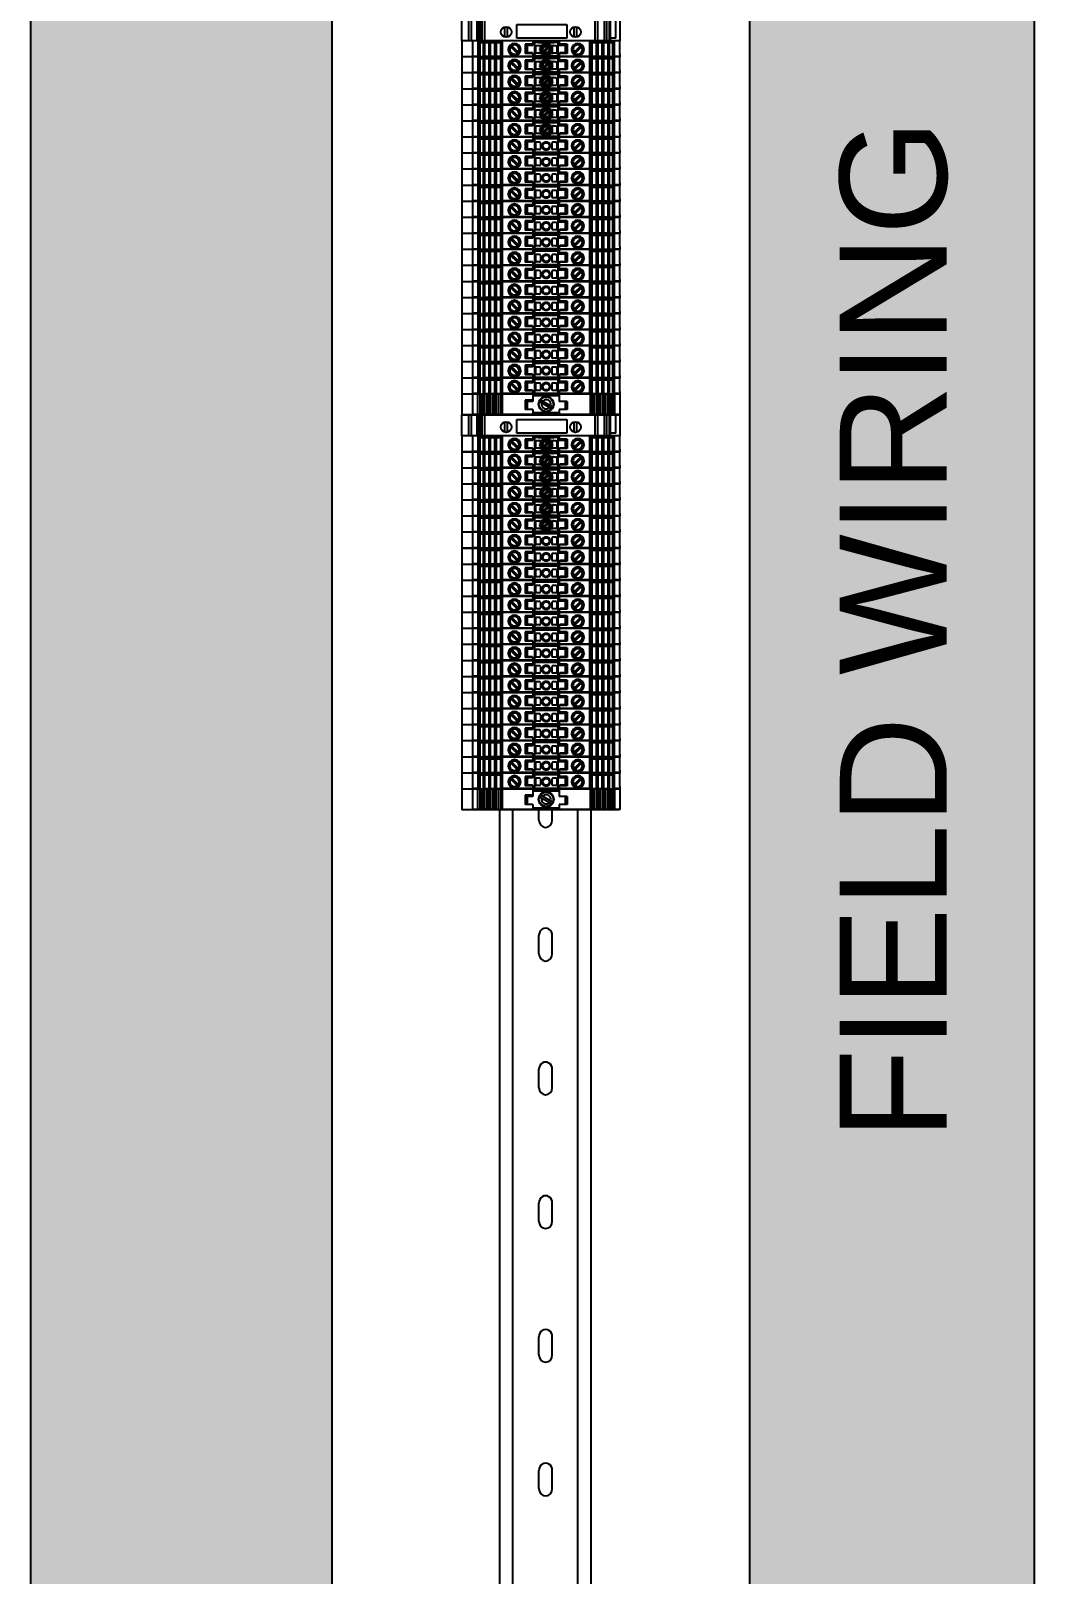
# Model space of a CAD drawing. Extents: x 17 to 188, y 22 to 107.
# Drawn here: x 108.74 to 123.74, y 47.99 to 71.08 of the extents above; entities that cross this region are included whole.
import ezdxf

# ---------------------------------------------------------------- set-up
doc = ezdxf.new("R2010")
doc.units = 0
doc.layers.add('N-ANNO-TEXT', color=2, linetype='Continuous', lineweight=18)
doc.layers.add('N-CONT-PANL', color=3, linetype='Continuous', lineweight=25)
doc.styles.add('_CGS_2-5_NOTES', font='arial.ttf', dxfattribs={"height": 2.5})

# ---------------------------------------------------------------- blocks, each defined once
blk = doc.blocks.new('T-J4')
at = {"linetype": 'Continuous'}
for p, q in [((0.158, 0), (0, 0)), ((0.158, 0), (0.158, -0.232)), ((0.168, 0), (0.158, 0)), ((0.237, 0), (0.168, 0)), ((0.237, 0), (0.237, -0.232)), ((0.245, 0), (0.237, 0)), ((0.252, 0), (0.245, 0)), ((0.267, 0), (0.252, 0)), ((0.252, 0), (0.252, -0.232)), ((0.604, 0), (0.267, 0)), ((0.267, 0), (0.267, -0.24)), ((0.604, -0.03), (0.267, -0.03)), ((0.339, -0.03), (0.285, -0.03)), ((0.316, -0.03), (0.316, -0.236)), ((0.322, -0.03), (0.322, -0.236)), ((0.331, -0.03), (0.331, -0.236)), ((0.338, -0.03), (0.338, -0.236)), ((0.425, -0.03), (0.371, -0.03)), ((0.403, -0.03), (0.403, -0.236)), ((0.408, -0.03), (0.408, -0.236)), ((0.418, -0.03), (0.418, -0.236)), ((0.424, -0.03), (0.424, -0.236)), ((0.511, -0.03), (0.457, -0.03)), ((0.489, -0.03), (0.489, -0.236)), ((0.494, -0.03), (0.494, -0.236)), ((0.504, -0.03), (0.504, -0.236)), ((0.511, -0.03), (0.511, -0.236)), ((0.575, -0.03), (0.575, -0.236)), ((0.581, -0.03), (0.581, -0.236)), ((0.59, -0.03), (0.59, -0.236)), ((0.597, -0.03), (0.597, -0.236)), ((0.604, 0), (0.604, -0.234)), ((0.607, 0), (0.604, 0)), ((0.628, 0), (0.607, 0)), ((0.915, 0), (0.628, 0)), ((0.698, -0.141), (0.694, -0.133)), ((0.84, -0.2), (0.716, -0.076)), ((0.857, -0.184), (0.732, -0.06)), ((0.737, -0.208), (0.733, -0.2)), ((0.752, -0.048), (0.743, -0.048)), ((0.83, -0.048), (0.821, -0.048)), ((0.84, -0.2), (0.835, -0.208)), ((0.879, -0.133), (0.874, -0.141)), ((1.033, 0), (0.915, 0)), ((1.033, -0.05), (0.945, -0.05)), ((0.945, -0.05), (0.945, -0.19)), ((1.063, -0.07), (0.945, -0.07)), ((1.033, -0.19), (0.945, -0.19)), ((0.976, -0.07), (0.976, -0.19)), ((1.055, -0.181), (0.976, -0.181)), ((1.063, 0), (1.033, 0)), ((1.063, -0.05), (1.033, -0.05)), ((1.063, -0.19), (1.033, -0.19)), ((1.055, -0.181), (1.055, -0.19)), ((1.083, 0), (1.063, 0)), ((1.063, 0), (1.063, -0.05)), ((1.169, -0.024), (1.063, -0.024)), ((1.063, -0.05), (1.063, -0.06)), ((1.063, -0.06), (1.063, -0.07)), ((1.063, -0.19), (1.063, -0.232)), ((1.169, 0), (1.083, 0)), ((1.086, -0.024), (1.086, -0.24)), ((1.26, -0.23), (1.086, -0.23)), ((1.1, -0.087), (1.1, -0.173)), ((1.163, -0.075), (1.112, -0.075)), ((1.163, -0.185), (1.112, -0.185)), ((1.405, -0.23), (1.114, -0.23)), ((1.405, -0.23), (1.114, -0.23)), ((1.287, 0), (1.169, 0)), ((1.287, -0.024), (1.169, -0.024)), ((1.175, -0.087), (1.175, -0.173)), ((1.22, -0.23), (1.22, -0.24)), ((1.433, -0.23), (1.26, -0.23)), ((1.437, 0), (1.287, 0)), ((1.437, -0.024), (1.287, -0.024)), ((1.299, -0.23), (1.299, -0.24)), ((1.344, -0.087), (1.344, -0.173)), ((1.407, -0.075), (1.356, -0.075)), ((1.407, -0.185), (1.356, -0.185)), ((1.419, -0.087), (1.419, -0.173)), ((1.433, -0.024), (1.433, -0.24)), ((1.457, 0), (1.437, 0)), ((1.457, -0.024), (1.437, -0.024)), ((1.486, 0), (1.457, 0)), ((1.457, 0), (1.457, -0.05)), ((1.575, -0.05), (1.457, -0.05)), ((1.457, -0.05), (1.457, -0.06)), ((1.457, -0.06), (1.457, -0.07)), ((1.575, -0.07), (1.457, -0.07)), ((1.457, -0.19), (1.457, -0.232)), ((1.486, -0.19), (1.457, -0.19)), ((1.543, -0.181), (1.464, -0.181)), ((1.464, -0.181), (1.464, -0.19)), ((1.604, 0), (1.486, 0)), ((1.575, -0.19), (1.486, -0.19)), ((1.543, -0.07), (1.543, -0.19)), ((1.575, -0.05), (1.575, -0.19)), ((1.891, 0), (1.604, 0)), ((1.645, -0.141), (1.641, -0.133)), ((1.787, -0.06), (1.663, -0.184)), ((1.804, -0.076), (1.68, -0.2)), ((1.684, -0.208), (1.68, -0.2)), ((1.699, -0.048), (1.69, -0.048)), ((1.777, -0.048), (1.767, -0.048)), ((1.787, -0.2), (1.782, -0.208)), ((1.826, -0.133), (1.821, -0.141)), ((1.913, 0), (1.891, 0)), ((1.915, 0), (1.913, 0)), ((2.252, 0), (1.915, 0)), ((1.915, -0.234), (1.915, 0)), ((2.252, -0.03), (1.915, -0.03)), ((1.922, -0.03), (1.922, -0.236)), ((1.929, -0.03), (1.929, -0.236)), ((1.939, -0.03), (1.939, -0.236)), ((1.944, -0.03), (1.944, -0.236)), ((2.062, -0.03), (2.008, -0.03)), ((2.009, -0.03), (2.009, -0.236)), ((2.016, -0.03), (2.016, -0.236)), ((2.025, -0.03), (2.025, -0.236)), ((2.031, -0.03), (2.031, -0.236)), ((2.148, -0.03), (2.094, -0.03)), ((2.095, -0.03), (2.095, -0.236)), ((2.102, -0.03), (2.102, -0.236)), ((2.111, -0.03), (2.111, -0.236)), ((2.117, -0.03), (2.117, -0.236)), ((2.235, -0.03), (2.181, -0.03)), ((2.181, -0.03), (2.181, -0.236)), ((2.188, -0.03), (2.188, -0.236)), ((2.198, -0.03), (2.198, -0.236)), ((2.203, -0.03), (2.203, -0.236)), ((2.252, 0), (2.252, -0.24)), ((2.268, 0), (2.252, 0)), ((2.275, 0), (2.268, 0)), ((2.268, 0), (2.268, -0.232)), ((2.283, 0), (2.275, 0)), ((2.283, -0.232), (2.283, 0)), ((2.352, 0), (2.283, 0)), ((2.362, 0), (2.352, 0)), ((2.362, -0.201), (2.362, 0)), ((2.362, 0), (2.362, 0)), ((2.362, -0.201), (2.362, -0.24)), ((2.362, -0.201), (2.362, -0.201)), ((0.171, -0.24), (0, -0.24)), ((0.171, -0.24), (0.158, -0.232)), ((0.168, -0.232), (0.158, -0.232)), ((0.237, -0.232), (0.168, -0.232)), ((0.177, -0.24), (0.171, -0.24)), ((0.25, -0.24), (0.177, -0.24)), ((0.25, -0.24), (0.237, -0.232)), ((0.245, -0.232), (0.237, -0.232)), ((0.252, -0.232), (0.245, -0.232)), ((0.245, -0.232), (0.245, -0.232)), ((0.254, -0.24), (0.25, -0.24)), ((0.262, -0.24), (0.252, -0.232)), ((0.262, -0.24), (0.254, -0.24)), ((0.267, -0.24), (0.262, -0.24)), ((0.285, -0.24), (0.267, -0.24)), ((0.289, -0.24), (0.285, -0.24)), ((0.316, -0.24), (0.289, -0.24)), ((0.316, -0.236), (0.316, -0.24)), ((0.322, -0.24), (0.316, -0.24)), ((0.322, -0.236), (0.322, -0.24)), ((0.331, -0.24), (0.322, -0.24)), ((0.331, -0.236), (0.331, -0.24)), ((0.348, -0.24), (0.331, -0.24)), ((0.339, -0.236), (0.338, -0.236)), ((0.371, -0.236), (0.339, -0.236)), ((0.348, -0.236), (0.348, -0.24)), ((0.39, -0.24), (0.348, -0.24)), ((0.376, -0.236), (0.371, -0.236)), ((0.403, -0.236), (0.376, -0.236)), ((0.434, -0.24), (0.39, -0.24)), ((0.408, -0.236), (0.403, -0.236)), ((0.418, -0.236), (0.408, -0.236)), ((0.424, -0.236), (0.418, -0.236)), ((0.425, -0.236), (0.424, -0.236)), ((0.457, -0.236), (0.425, -0.236)), ((0.476, -0.24), (0.434, -0.24)), ((0.462, -0.236), (0.457, -0.236)), ((0.489, -0.236), (0.462, -0.236)), ((0.521, -0.24), (0.476, -0.24)), ((0.494, -0.236), (0.489, -0.236)), ((0.504, -0.236), (0.494, -0.236)), ((0.511, -0.236), (0.504, -0.236)), ((0.511, -0.236), (0.511, -0.236)), ((0.544, -0.236), (0.511, -0.236)), ((0.562, -0.24), (0.521, -0.24)), ((0.548, -0.236), (0.544, -0.236)), ((0.575, -0.236), (0.548, -0.236)), ((0.597, -0.24), (0.562, -0.24)), ((0.581, -0.236), (0.575, -0.236)), ((0.59, -0.236), (0.581, -0.236)), ((0.597, -0.236), (0.59, -0.236)), ((0.597, -0.236), (0.597, -0.24)), ((0.598, -0.24), (0.597, -0.24)), ((0.61, -0.24), (0.598, -0.24)), ((0.607, -0.232), (0.607, -0.232)), ((0.628, -0.232), (0.607, -0.232)), ((0.609, -0.24), (0.607, -0.238)), ((0.617, -0.24), (0.61, -0.24)), ((0.628, -0.24), (0.617, -0.24)), ((0.915, -0.232), (0.628, -0.232)), ((1.033, -0.24), (0.628, -0.24)), ((1.033, -0.232), (0.915, -0.232)), ((1.063, -0.232), (1.033, -0.232)), ((1.049, -0.24), (1.033, -0.24)), ((1.063, -0.232), (1.049, -0.24)), ((1.055, -0.24), (1.049, -0.24)), ((1.055, -0.237), (1.055, -0.24)), ((1.063, -0.24), (1.055, -0.24)), ((1.077, -0.24), (1.063, -0.24)), ((1.086, -0.24), (1.077, -0.24)), ((1.1, -0.24), (1.086, -0.24)), ((1.159, -0.24), (1.1, -0.24)), ((1.22, -0.24), (1.159, -0.24)), ((1.236, -0.24), (1.22, -0.24)), ((1.283, -0.24), (1.236, -0.24)), ((1.299, -0.24), (1.283, -0.24)), ((1.36, -0.24), (1.299, -0.24)), ((1.419, -0.24), (1.36, -0.24)), ((1.433, -0.24), (1.419, -0.24)), ((1.442, -0.24), (1.433, -0.24)), ((1.457, -0.24), (1.442, -0.24)), ((1.486, -0.232), (1.457, -0.232)), ((1.47, -0.24), (1.457, -0.232)), ((1.464, -0.24), (1.457, -0.24)), ((1.464, -0.237), (1.464, -0.24)), ((1.47, -0.24), (1.464, -0.24)), ((1.486, -0.24), (1.47, -0.24)), ((1.604, -0.232), (1.486, -0.232)), ((1.891, -0.24), (1.486, -0.24)), ((1.891, -0.232), (1.604, -0.232)), ((1.912, -0.232), (1.891, -0.232)), ((1.903, -0.24), (1.891, -0.24)), ((1.91, -0.24), (1.903, -0.24)), ((1.913, -0.238), (1.91, -0.24)), ((1.922, -0.24), (1.91, -0.24)), ((1.913, -0.232), (1.912, -0.232)), ((1.929, -0.236), (1.922, -0.236)), ((1.922, -0.236), (1.922, -0.24)), ((1.957, -0.24), (1.922, -0.24)), ((1.922, -0.24), (1.922, -0.24)), ((1.939, -0.236), (1.929, -0.236)), ((1.944, -0.236), (1.939, -0.236)), ((1.971, -0.236), (1.944, -0.236)), ((1.999, -0.24), (1.957, -0.24)), ((1.976, -0.236), (1.971, -0.236)), ((2.008, -0.236), (1.976, -0.236)), ((2.043, -0.24), (1.999, -0.24)), ((2.009, -0.236), (2.008, -0.236)), ((2.016, -0.236), (2.009, -0.236)), ((2.025, -0.236), (2.016, -0.236)), ((2.031, -0.236), (2.025, -0.236)), ((2.057, -0.236), (2.031, -0.236)), ((2.085, -0.24), (2.043, -0.24)), ((2.062, -0.236), (2.057, -0.236)), ((2.094, -0.236), (2.062, -0.236)), ((2.13, -0.24), (2.085, -0.24)), ((2.095, -0.236), (2.094, -0.236)), ((2.102, -0.236), (2.095, -0.236)), ((2.111, -0.236), (2.102, -0.236)), ((2.117, -0.236), (2.111, -0.236)), ((2.144, -0.236), (2.117, -0.236)), ((2.171, -0.24), (2.13, -0.24)), ((2.148, -0.236), (2.144, -0.236)), ((2.181, -0.236), (2.148, -0.236)), ((2.171, -0.236), (2.171, -0.24)), ((2.188, -0.24), (2.171, -0.24)), ((2.181, -0.236), (2.181, -0.236)), ((2.188, -0.236), (2.188, -0.24)), ((2.198, -0.24), (2.188, -0.24)), ((2.198, -0.236), (2.198, -0.24)), ((2.203, -0.24), (2.198, -0.24)), ((2.203, -0.236), (2.203, -0.24)), ((2.23, -0.24), (2.203, -0.24)), ((2.235, -0.24), (2.23, -0.24)), ((2.252, -0.24), (2.235, -0.24)), ((2.258, -0.24), (2.252, -0.24)), ((2.268, -0.232), (2.258, -0.24)), ((2.265, -0.24), (2.258, -0.24)), ((2.269, -0.24), (2.265, -0.24)), ((2.275, -0.232), (2.268, -0.232)), ((2.283, -0.232), (2.269, -0.24)), ((2.343, -0.24), (2.269, -0.24)), ((2.283, -0.232), (2.275, -0.232)), ((2.352, -0.232), (2.283, -0.232)), ((2.348, -0.24), (2.343, -0.24)), ((2.362, -0.232), (2.348, -0.24)), ((2.362, -0.24), (2.348, -0.24)), ((2.362, -0.232), (2.352, -0.232))]:
    blk.add_line(p, q, dxfattribs=at)
blk.add_line((0, 0), (0, -0.24))
for points in [[(0.607, -0.232), (0.606, -0.232), (0.605, -0.232), (0.605, -0.233), (0.604, -0.233), (0.604, -0.233), (0.604, -0.234), (0.604, -0.234)], [(0.604, -0.234), (0.604, -0.234), (0.604, -0.235), (0.605, -0.236), (0.605, -0.236), (0.605, -0.237), (0.606, -0.237), (0.607, -0.238)], [(1.915, -0.234), (1.915, -0.234), (1.915, -0.233), (1.915, -0.233), (1.915, -0.233), (1.914, -0.232), (1.913, -0.232), (1.913, -0.232)], [(1.913, -0.238), (1.913, -0.237), (1.914, -0.237), (1.914, -0.236), (1.915, -0.236), (1.915, -0.235), (1.915, -0.234), (1.915, -0.234)]]:
    blk.add_lwpolyline(points, dxfattribs=at)
for centre, radius in [((0.786, -0.13), 0.0886), ((1.26, -0.13), 0.063), ((1.26, -0.13), 0.0484), ((1.733, -0.13), 0.0886)]:
    blk.add_circle(centre, radius, dxfattribs=at)
for centre, radius, start, end in [((0.786, -0.13), 0.0925, 0, 180), ((0.786, -0.13), 0.0925, 180, 0), ((0.786, -0.13), 0.0689, 145.0236, 304.9763), ((0.786, -0.13), 0.0689, 324.7182, 125.2818), ((1.112, -0.087), 0.0118, 90, 180), ((1.112, -0.173), 0.0118, 180, 270), ((1.163, -0.087), 0.0118, 0, 90), ((1.163, -0.173), 0.0118, 270, 360), ((1.26, -0.13), 0.0591, 80.1354, 350.0282), ((1.26, -0.13), 0.0591, 189.9718, 99.8646), ((1.356, -0.087), 0.0118, 90, 180), ((1.356, -0.173), 0.0118, 180, 270), ((1.407, -0.087), 0.0118, 0, 90), ((1.407, -0.173), 0.0118, 270, 360), ((1.733, -0.13), 0.0925, 0, 180), ((1.733, -0.13), 0.0925, 180, 0), ((1.733, -0.13), 0.0689, 54.7181, 215.2818), ((1.733, -0.13), 0.0689, 235.0237, 34.9763)]:
    blk.add_arc(centre, radius, start, end, dxfattribs=at)
blk = doc.blocks.new('T-End')
at = {"linetype": 'Continuous'}
for p, q in [((2.362, 0), (0, 0)), ((0, 0), (0, -0.311)), ((0.157, 0), (0.157, -0.303)), ((0.236, 0), (0.236, -0.303)), ((0.267, 0), (0.267, -0.311)), ((0.287, 0), (0.287, -0.303)), ((0.316, 0), (0.316, -0.311)), ((0.322, 0), (0.322, -0.311)), ((0.337, 0), (0.337, -0.303)), ((0.373, 0), (0.373, -0.303)), ((0.402, 0), (0.402, -0.311)), ((0.408, 0), (0.408, -0.311)), ((0.424, 0), (0.424, -0.303)), ((0.459, 0), (0.459, -0.303)), ((0.489, 0), (0.489, -0.311)), ((0.494, 0), (0.494, -0.311)), ((0.51, 0), (0.51, -0.303)), ((0.545, 0), (0.545, -0.303)), ((0.575, 0), (0.575, -0.311)), ((0.581, 0), (0.581, -0.311)), ((0.596, 0), (0.596, -0.303)), ((0.604, 0), (0.604, -0.303)), ((1.063, -0.09), (0.945, -0.09)), ((0.945, -0.09), (0.945, -0.229)), ((1.063, -0.109), (0.945, -0.109)), ((1.063, -0.229), (0.945, -0.229)), ((0.976, -0.109), (0.976, -0.229)), ((1.063, 0), (1.063, -0.109)), ((1.457, -0.028), (1.063, -0.028)), ((1.063, -0.229), (1.063, -0.303)), ((1.159, -0.112), (1.345, -0.219)), ((1.175, -0.085), (1.36, -0.192)), ((1.457, 0), (1.457, -0.109)), ((1.575, -0.109), (1.457, -0.109)), ((1.457, -0.229), (1.457, -0.303)), ((1.575, -0.229), (1.457, -0.229)), ((1.543, -0.109), (1.543, -0.229)), ((1.575, -0.109), (1.575, -0.229)), ((1.916, 0), (1.916, -0.303)), ((1.924, 0), (1.924, -0.303)), ((1.939, 0), (1.939, -0.311)), ((1.945, 0), (1.945, -0.311)), ((1.974, 0), (1.974, -0.303)), ((2.01, 0), (2.01, -0.303)), ((2.025, 0), (2.025, -0.311)), ((2.031, 0), (2.031, -0.311)), ((2.061, 0), (2.061, -0.303)), ((2.096, 0), (2.096, -0.303)), ((2.112, 0), (2.112, -0.311)), ((2.117, 0), (2.117, -0.311)), ((2.147, 0), (2.147, -0.303)), ((2.182, 0), (2.182, -0.303)), ((2.198, 0), (2.198, -0.311)), ((2.204, 0), (2.204, -0.311)), ((2.233, 0), (2.233, -0.303)), ((2.252, 0), (2.252, -0.311)), ((2.283, 0), (2.283, -0.303)), ((2.362, 0), (2.362, -0.303)), ((2.349, -0.311), (0, -0.311)), ((0.171, -0.311), (0.157, -0.303)), ((0.287, -0.303), (0.157, -0.303)), ((0.25, -0.311), (0.236, -0.303)), ((0.299, -0.311), (0.287, -0.303)), ((0.373, -0.303), (0.337, -0.303)), ((0.344, -0.311), (0.337, -0.303)), ((0.386, -0.311), (0.373, -0.303)), ((0.459, -0.303), (0.424, -0.303)), ((0.43, -0.311), (0.424, -0.303)), ((0.472, -0.311), (0.459, -0.303)), ((0.545, -0.303), (0.51, -0.303)), ((0.516, -0.311), (0.51, -0.303)), ((0.558, -0.311), (0.545, -0.303)), ((1.422, -0.303), (0.596, -0.303)), ((0.603, -0.311), (0.596, -0.303)), ((0.623, -0.311), (0.604, -0.303)), ((1.063, -0.303), (1.049, -0.311)), ((1.457, -0.283), (1.063, -0.283)), ((1.924, -0.303), (1.422, -0.303)), ((1.47, -0.311), (1.457, -0.303)), ((1.916, -0.303), (1.897, -0.311)), ((1.924, -0.303), (1.917, -0.311)), ((1.974, -0.303), (1.961, -0.311)), ((2.01, -0.303), (1.974, -0.303)), ((2.01, -0.303), (2.003, -0.311)), ((2.061, -0.303), (2.048, -0.311)), ((2.096, -0.303), (2.061, -0.303)), ((2.096, -0.303), (2.09, -0.311)), ((2.147, -0.303), (2.134, -0.311)), ((2.182, -0.303), (2.147, -0.303)), ((2.182, -0.303), (2.176, -0.311)), ((2.233, -0.303), (2.22, -0.311)), ((2.362, -0.303), (2.233, -0.303)), ((2.283, -0.303), (2.27, -0.311)), ((2.362, -0.303), (2.349, -0.311))]:
    blk.add_line(p, q, dxfattribs=at)
for radius in [0.114, 0.114, 0.114, 0.107]:
    blk.add_circle((1.26, -0.152), radius, dxfattribs=at)
for start, end in [(163.213, 270), (343.213, 136.787), (270, 316.787)]:
    blk.add_arc((1.26, -0.152), 0.0689, start, end, dxfattribs=at)
blk = doc.blocks.new('JUMPPER')
h = blk.add_hatch(color=256)
h.dxf.hatch_style = 1
h.set_gradient(color1=(128, 128, 128), color2=(128, 128, 128), tint=1)
h.paths.add_polyline_path([(260.477, -111.21), (260.685, -111.21), (260.685, -112.617), (260.477, -112.617)], flags=16)
edge = h.paths.add_edge_path(flags=17)
edge.add_line((260.456, -112.617), (260.456, -111.21))
edge = h.paths.add_edge_path()
edge.add_line((260.456, -111.21), (260.685, -111.21))
edge.add_line((260.685, -112.617), (260.456, -112.617))
edge = h.paths.add_edge_path()
edge.add_line((260.696, -111.21), (260.696, -112.617))
edge.add_line((260.467, -111.21), (260.696, -111.21))
edge.add_line((260.696, -112.617), (260.467, -112.617))
for p, q in [((260.467, -111.21), (260.696, -111.21)), ((260.696, -112.617), (260.467, -112.617))]:
    blk.add_line(p, q)
at = {"color": 7, "linetype": 'Continuous'}
for p, q in [((260.633, -111.246), (260.509, -111.37)), ((260.65, -111.263), (260.526, -111.387)), ((260.545, -111.235), (260.536, -111.235)), ((260.623, -111.235), (260.613, -111.235)), ((260.491, -111.328), (260.487, -111.32)), ((260.633, -111.486), (260.509, -111.611)), ((260.53, -111.395), (260.526, -111.387)), ((260.545, -111.475), (260.536, -111.475)), ((260.623, -111.475), (260.613, -111.475)), ((260.633, -111.387), (260.628, -111.395)), ((260.672, -111.32), (260.667, -111.328)), ((260.491, -111.568), (260.487, -111.56)), ((260.65, -111.503), (260.526, -111.627)), ((260.53, -111.635), (260.526, -111.627)), ((260.545, -111.715), (260.536, -111.715)), ((260.623, -111.715), (260.613, -111.715)), ((260.633, -111.627), (260.628, -111.635)), ((260.672, -111.56), (260.667, -111.568)), ((260.491, -111.808), (260.487, -111.8)), ((260.633, -111.727), (260.509, -111.851)), ((260.65, -111.743), (260.526, -111.867)), ((260.53, -111.875), (260.526, -111.867)), ((260.545, -111.955), (260.536, -111.955)), ((260.623, -111.955), (260.613, -111.955)), ((260.633, -111.867), (260.628, -111.875)), ((260.672, -111.8), (260.667, -111.808)), ((260.491, -112.048), (260.487, -112.04)), ((260.633, -111.967), (260.509, -112.091)), ((260.65, -111.983), (260.526, -112.108)), ((260.53, -112.115), (260.526, -112.108)), ((260.633, -112.108), (260.628, -112.115)), ((260.672, -112.04), (260.667, -112.048)), ((260.491, -112.288), (260.487, -112.28)), ((260.633, -112.207), (260.509, -112.331)), ((260.65, -112.224), (260.526, -112.348)), ((260.53, -112.356), (260.526, -112.348)), ((260.545, -112.195), (260.536, -112.195)), ((260.623, -112.195), (260.613, -112.195)), ((260.633, -112.348), (260.628, -112.356)), ((260.672, -112.28), (260.667, -112.288)), ((260.491, -112.529), (260.487, -112.521)), ((260.633, -112.447), (260.509, -112.571)), ((260.65, -112.464), (260.526, -112.588)), ((260.53, -112.596), (260.526, -112.588)), ((260.545, -112.436), (260.536, -112.436)), ((260.623, -112.436), (260.613, -112.436)), ((260.633, -112.588), (260.628, -112.596)), ((260.672, -112.521), (260.667, -112.529))]:
    blk.add_line(p, q, dxfattribs=at)
for centre in [(260.579, -111.317), (260.579, -111.557), (260.579, -111.797), (260.579, -112.037), (260.579, -112.277), (260.579, -112.517)]:
    blk.add_circle(centre, 0.0886, dxfattribs=at)
for centre, radius, start, end in [((260.579, -111.317), 0.0925, 0, 180), ((260.579, -111.317), 0.0689, 54.7181, 215.2818), ((260.579, -111.317), 0.0925, 180, 0), ((260.579, -111.557), 0.0925, 0, 180), ((260.579, -111.557), 0.0689, 54.7181, 215.2818), ((260.579, -111.317), 0.0689, 235.0237, 34.9763), ((260.579, -111.557), 0.0925, 180, 0), ((260.579, -111.797), 0.0925, 0, 180), ((260.579, -111.557), 0.0689, 235.0237, 34.9763), ((260.579, -111.797), 0.0925, 180, 0), ((260.579, -112.037), 0.0925, 0, 180), ((260.579, -111.797), 0.0689, 54.7181, 215.2818), ((260.579, -111.797), 0.0689, 235.0237, 34.9763), ((260.579, -112.037), 0.0925, 180, 0), ((260.579, -112.277), 0.0925, 0, 180), ((260.579, -112.037), 0.0689, 54.7181, 215.2818), ((260.579, -112.037), 0.0689, 235.0237, 34.9763), ((260.579, -112.277), 0.0925, 180, 0), ((260.579, -112.277), 0.0689, 54.7181, 215.2818), ((260.579, -112.277), 0.0689, 235.0237, 34.9763), ((260.579, -112.517), 0.0925, 0, 180), ((260.579, -112.517), 0.0925, 180, 0), ((260.579, -112.517), 0.0689, 54.7181, 215.2818), ((260.579, -112.517), 0.0689, 235.0237, 34.9763)]:
    blk.add_arc(centre, radius, start, end, dxfattribs=at)
blk = doc.blocks.new('FUSEHOLDER')
at = {"linetype": 'Continuous'}
for p, q in [((0.1, 0), (0.1, -0.315)), ((0.139, 0), (0.139, -0.315)), ((0.298, 0), (0.298, -0.315)), ((0.338, 0), (0.338, -0.315)), ((1.987, 0), (1.987, -0.315)), ((2.026, 0), (2.026, -0.315)), ((2.164, 0), (2.164, -0.315)), ((2.203, 0), (2.203, -0.315)), ((2.223, -0.315), (2.223, 0)), ((2.303, -0.273), (2.303, 0)), ((0.642, -0.259), (0.642, -0.105)), ((0.682, -0.259), (0.682, -0.105)), ((1.68, -0.259), (1.68, -0.105)), ((1.719, -0.259), (1.719, -0.105)), ((2.303, -0.273), (2.223, -0.273))]:
    blk.add_line(p, q, dxfattribs=at)
at = {"linetype": 'Continuous', "lineweight": 100}
blk.add_line((0.261, -0.315), (0.261, 0), dxfattribs=at)
for p, q in [((0.822, -0.276), (0.822, -0.068)), ((0.822, -0.068), (1.567, -0.068)), ((1.567, -0.068), (1.567, -0.276)), ((1.567, -0.276), (0.822, -0.276))]:
    blk.add_line(p, q)
blk.add_lwpolyline([(0, 0), (2.362, 0), (2.362, -0.315), (0, -0.315)], close=True)
blk.add_lwpolyline([(2.133, -0.315), (2.133, 0)])
at = {"linetype": 'Continuous'}
for centre in [(0.662, -0.182), (1.699, -0.182)]:
    blk.add_circle(centre, 0.0793, dxfattribs=at)

msp = doc.modelspace()

# ---------------------------------------------------------------- hatches: boundary and pattern name
h = msp.add_hatch(color=256)
h.dxf.hatch_style = 1
h.set_gradient(color1=(214, 214, 214), color2=(214, 214, 214), tint=1)
h.paths.add_polyline_path([(108.736, 90.532), (113.236, 90.532), (113.236, 34.157), (108.736, 34.157)])
h = msp.add_hatch(color=256)
h.dxf.hatch_style = 1
h.set_gradient(color1=(132, 132, 132), color2=(132, 132, 132), tint=1)
h.paths.add_polyline_path([(119.486, 90.532), (123.736, 90.532), (123.736, 34.157), (119.486, 34.157)])

# ---------------------------------------------------------------- linework, layer by layer
at = {"layer": 'N-CONT-PANL', "linetype": 'Continuous'}
for p, q in [((115.746, 34.657), (115.746, 59.423)), ((115.746, 34.657), (115.746, 59.423)), ((115.941, 34.657), (115.941, 59.423)), ((115.941, 34.657), (115.941, 59.423)), ((116.916, 34.657), (116.916, 59.423)), ((116.916, 34.657), (116.916, 59.423)), ((117.111, 34.657), (117.111, 59.423)), ((117.111, 34.657), (117.111, 59.423))]:
    msp.add_line(p, q, dxfattribs=at)
at = {"layer": 'N-CONT-PANL'}
for p, q in [((116.332, 59.272, -5.8), (116.332, 59.423, -5.8)), ((116.532, 59.272, -5.8), (116.532, 59.423, -5.8)), ((116.332, 57.272, -5.8), (116.332, 57.544, -5.8)), ((116.532, 57.272, -5.8), (116.532, 57.544, -5.8)), ((116.332, 55.272, -5.8), (116.332, 55.544, -5.8)), ((116.532, 55.272, -5.8), (116.532, 55.544, -5.8)), ((116.332, 53.272, -5.8), (116.332, 53.544, -5.8)), ((116.532, 53.272, -5.8), (116.532, 53.544, -5.8)), ((116.332, 51.272, -5.8), (116.332, 51.544, -5.8)), ((116.532, 51.272, -5.8), (116.532, 51.544, -5.8)), ((116.332, 49.272, -5.8), (116.332, 49.544, -5.8)), ((116.532, 49.272, -5.8), (116.532, 49.544, -5.8))]:
    msp.add_line(p, q, dxfattribs=at)
for points in [[(108.736, 90.532), (113.236, 90.532), (113.236, 34.157), (108.736, 34.157)], [(119.486, 90.532), (123.736, 90.532), (123.736, 34.157), (119.486, 34.157)]]:
    msp.add_lwpolyline(points, close=True, dxfattribs=at)
for centre, start_param, end_param in [((116.432, 59.272, -5.8), 1.570797, 4.712387), ((116.432, 57.544, -5.8), 4.712386, 7.853986), ((116.432, 57.272, -5.8), 1.570797, 4.712387), ((116.432, 55.544, -5.8), 4.712386, 7.853986), ((116.432, 55.272, -5.8), 1.570797, 4.712387), ((116.432, 53.544, -5.8), 4.712386, 7.853986), ((116.432, 53.272, -5.8), 1.570797, 4.712387), ((116.432, 51.544, -5.8), 4.712386, 7.853986), ((116.432, 51.272, -5.8), 1.570797, 4.712387), ((116.432, 49.544, -5.8), 4.712386, 7.853986), ((116.432, 49.272, -5.8), 1.570797, 4.712387)]:
    msp.add_ellipse(centre, major_axis=(0, 0.109), ratio=0.917668, start_param=start_param, end_param=end_param, dxfattribs=at)

# ---------------------------------------------------------------- block references
for name, p in [('FUSEHOLDER', (115.18, 71.242)), ('T-J4', (115.18, 70.927)), ('JUMPPER', (-144.139, 182.114)), ('T-J4', (115.18, 70.687)), ('T-J4', (115.18, 70.447)), ('T-J4', (115.18, 70.207)), ('T-J4', (115.18, 69.966)), ('T-J4', (115.18, 69.726)), ('T-J4', (115.18, 69.486)), ('T-J4', (115.18, 69.246)), ('T-J4', (115.18, 69.006)), ('T-J4', (115.18, 68.766)), ('T-J4', (115.18, 68.526)), ('T-J4', (115.18, 68.285)), ('T-J4', (115.18, 68.045)), ('T-J4', (115.18, 67.805)), ('T-J4', (115.18, 67.565)), ('T-J4', (115.18, 67.325)), ('T-J4', (115.18, 67.085)), ('T-J4', (115.18, 66.844)), ('T-J4', (115.18, 66.604)), ('T-J4', (115.18, 66.364)), ('T-J4', (115.18, 66.124)), ('T-J4', (115.18, 65.884)), ('T-End', (115.18, 65.644)), ('FUSEHOLDER', (115.18, 65.333)), ('T-J4', (115.18, 65.018)), ('JUMPPER', (-144.139, 176.204)), ('T-J4', (115.18, 64.777)), ('T-J4', (115.18, 64.537)), ('T-J4', (115.18, 64.297)), ('T-J4', (115.18, 64.057)), ('T-J4', (115.18, 63.817)), ('T-J4', (115.18, 63.577)), ('T-J4', (115.18, 63.336)), ('T-J4', (115.18, 63.096)), ('T-J4', (115.18, 62.856)), ('T-J4', (115.18, 62.616)), ('T-J4', (115.18, 62.376)), ('T-J4', (115.18, 62.136)), ('T-J4', (115.18, 61.896)), ('T-J4', (115.18, 61.655)), ('T-J4', (115.18, 61.415)), ('T-J4', (115.18, 61.175)), ('T-J4', (115.18, 60.935)), ('T-J4', (115.18, 60.695)), ('T-J4', (115.18, 60.455)), ('T-J4', (115.18, 60.214)), ('T-J4', (115.18, 59.974)), ('T-End', (115.18, 59.734))]:
    msp.add_blockref(name, p, dxfattribs=at)

# ---------------------------------------------------------------- texts
at = {"layer": 'N-ANNO-TEXT', "style": '_CGS_2-5_NOTES'}
msp.add_text('FIELD WIRING', height=1.6, rotation=90, dxfattribs=at).set_placement((122.43, 54.486))

doc.saveas('drawing.dxf')
